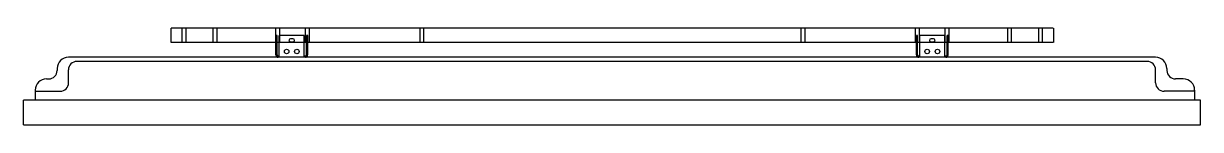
# Model space of a CAD drawing. Header units: inches. Extents: x 17314 to 18523, y 35284 to 35383.
import ezdxf

# ---------------------------------------------------------------- set-up
doc = ezdxf.new("R2010")
doc.units = ezdxf.units.IN
doc.header["$MEASUREMENT"] = 0
doc.layers.add('freecads.com', color=7, linetype='Continuous')

msp = doc.modelspace()

# ---------------------------------------------------------------- linework, layer by layer
at = {"layer": 'freecads.com'}
for p, q in [((17464.7, 35383), (17464.7, 35368.4)), ((18371.2, 35383), (17465, 35383)), ((17476.2, 35383), (17476.2, 35368.4)), ((17480.2, 35383), (17480.2, 35368.4)), ((17508, 35383), (17508, 35368.4)), ((17512, 35383), (17512, 35368.4)), ((17572.5, 35383), (17572.5, 35368.4)), ((17572.8, 35355.6), (17572.8, 35375.7)), ((17573.9, 35375.7), (17572.8, 35375.7)), ((17573.9, 35355.6), (17573.9, 35375.7)), ((17576.2, 35354.5), (17576.2, 35375.7)), ((17601.9, 35375.7), (17576.2, 35375.7)), ((17576.5, 35383), (17576.5, 35368.4)), ((17601.9, 35354.5), (17601.9, 35375.7)), ((17602.9, 35383), (17602.9, 35368.4)), ((17604.2, 35355.6), (17604.2, 35375.7)), ((17605.4, 35375.7), (17604.2, 35375.7)), ((17605.4, 35355.6), (17605.4, 35375.7)), ((17607, 35383), (17607, 35368.4)), ((17720.5, 35383), (17720.5, 35368.4)), ((17724.5, 35383), (17724.5, 35368.4)), ((18112, 35383), (18112, 35368.4)), ((18116, 35383), (18116, 35368.4)), ((18229.5, 35383), (18229.5, 35368.4)), ((18230.7, 35355.6), (18230.7, 35375.7)), ((18231.9, 35375.7), (18230.7, 35375.7)), ((18231.9, 35355.6), (18231.9, 35375.7)), ((18233.5, 35383), (18233.5, 35368.4)), ((18234.2, 35354.5), (18234.2, 35375.7)), ((18259.8, 35375.7), (18234.2, 35375.7)), ((18259.8, 35354.5), (18259.8, 35375.7)), ((18260, 35383), (18260, 35368.4)), ((18262.2, 35355.6), (18262.2, 35375.7)), ((18263.3, 35375.7), (18262.2, 35375.7)), ((18263.3, 35355.6), (18263.3, 35375.7)), ((18264, 35383), (18264, 35368.4)), ((18324.2, 35383), (18324.2, 35368.4)), ((18328.2, 35383), (18328.2, 35368.4)), ((18356, 35383), (18356, 35368.4)), ((18360, 35383), (18360, 35368.4)), ((18371.5, 35383), (18371.5, 35368.4)), ((18371.2, 35368.4), (17465, 35368.4)), ((17590.2, 35372.2), (17587.9, 35372.2)), ((17590.2, 35368.7), (17587.9, 35368.7)), ((18248.2, 35372.2), (18245.9, 35372.2)), ((18248.2, 35368.7), (18245.9, 35368.7)), ((18476.4, 35353.3), (17359.7, 35353.3)), ((17576.2, 35354.5), (17575.1, 35354.5)), ((17603, 35353.3), (17575.1, 35353.3)), ((17603, 35354.5), (17601.9, 35354.5)), ((18234.2, 35354.5), (18233.1, 35354.5)), ((18261, 35353.3), (18233.1, 35353.3)), ((18261, 35354.5), (18259.8, 35354.5)), ((17348, 35341.7), (17348, 35339.7)), ((17359.7, 35327.1), (17359.7, 35340.3)), ((18467.7, 35349), (17368.4, 35349)), ((18476.4, 35327.1), (18476.4, 35340.3)), ((18488, 35341.7), (18488, 35339.7)), ((17337, 35331), (17339.3, 35331)), ((18504.9, 35331), (18496.8, 35331)), ((17325.3, 35319.4), (17325.3, 35309.2)), ((17325.3, 35318.3), (17351, 35318.3)), ((18516.5, 35318.3), (18485.1, 35318.3)), ((18516.5, 35319.4), (18516.5, 35309.2)), ((18522.5, 35309.2), (17313.5, 35309.2)), ((17313.5, 35283.9), (17313.5, 35309.2)), ((18522.5, 35283.9), (18522.5, 35309.2)), ((17313.5, 35283.9), (18522.5, 35283.9))]:
    msp.add_line(p, q, dxfattribs=at)
for centre in [(17583.8, 35359.1), (17594.3, 35359.1), (18241.8, 35359.1), (18252.3, 35359.1)]:
    msp.add_circle(centre, 2.33, dxfattribs=at)
for centre, radius, start, end in [((17587.9, 35370.5), 1.75, 90, 270), ((17590.2, 35370.5), 1.75, 270, 90), ((18245.9, 35370.5), 1.75, 90, 270), ((18248.2, 35370.5), 1.75, 270, 90), ((17359.7, 35341.7), 11.6, 90, 180), ((17575.1, 35355.6), 2.33, 180, 270), ((17575.1, 35355.6), 1.16, 180, 270), ((17603, 35355.6), 1.16, 270, 0), ((17603, 35355.6), 2.33, 270, 0), ((18233.1, 35355.6), 2.33, 180, 270), ((18233.1, 35355.6), 1.16, 180, 270), ((18261, 35355.6), 1.16, 270, 0), ((18261, 35355.6), 2.33, 270, 0), ((18476.4, 35341.7), 11.6, 0, 90), ((17339.3, 35339.7), 8.73, 270, 0), ((17368.4, 35340.3), 8.73, 90, 180), ((18467.7, 35340.3), 8.73, 0, 90), ((18496.8, 35339.7), 8.73, 180, 270), ((17337, 35319.4), 11.6, 90, 180), ((17351, 35327.1), 8.73, 270, 0), ((18485.1, 35327.1), 8.73, 180, 270), ((18504.9, 35319.4), 11.6, 0, 90)]:
    msp.add_arc(centre, radius, start, end, dxfattribs=at)

doc.saveas('drawing.dxf')
